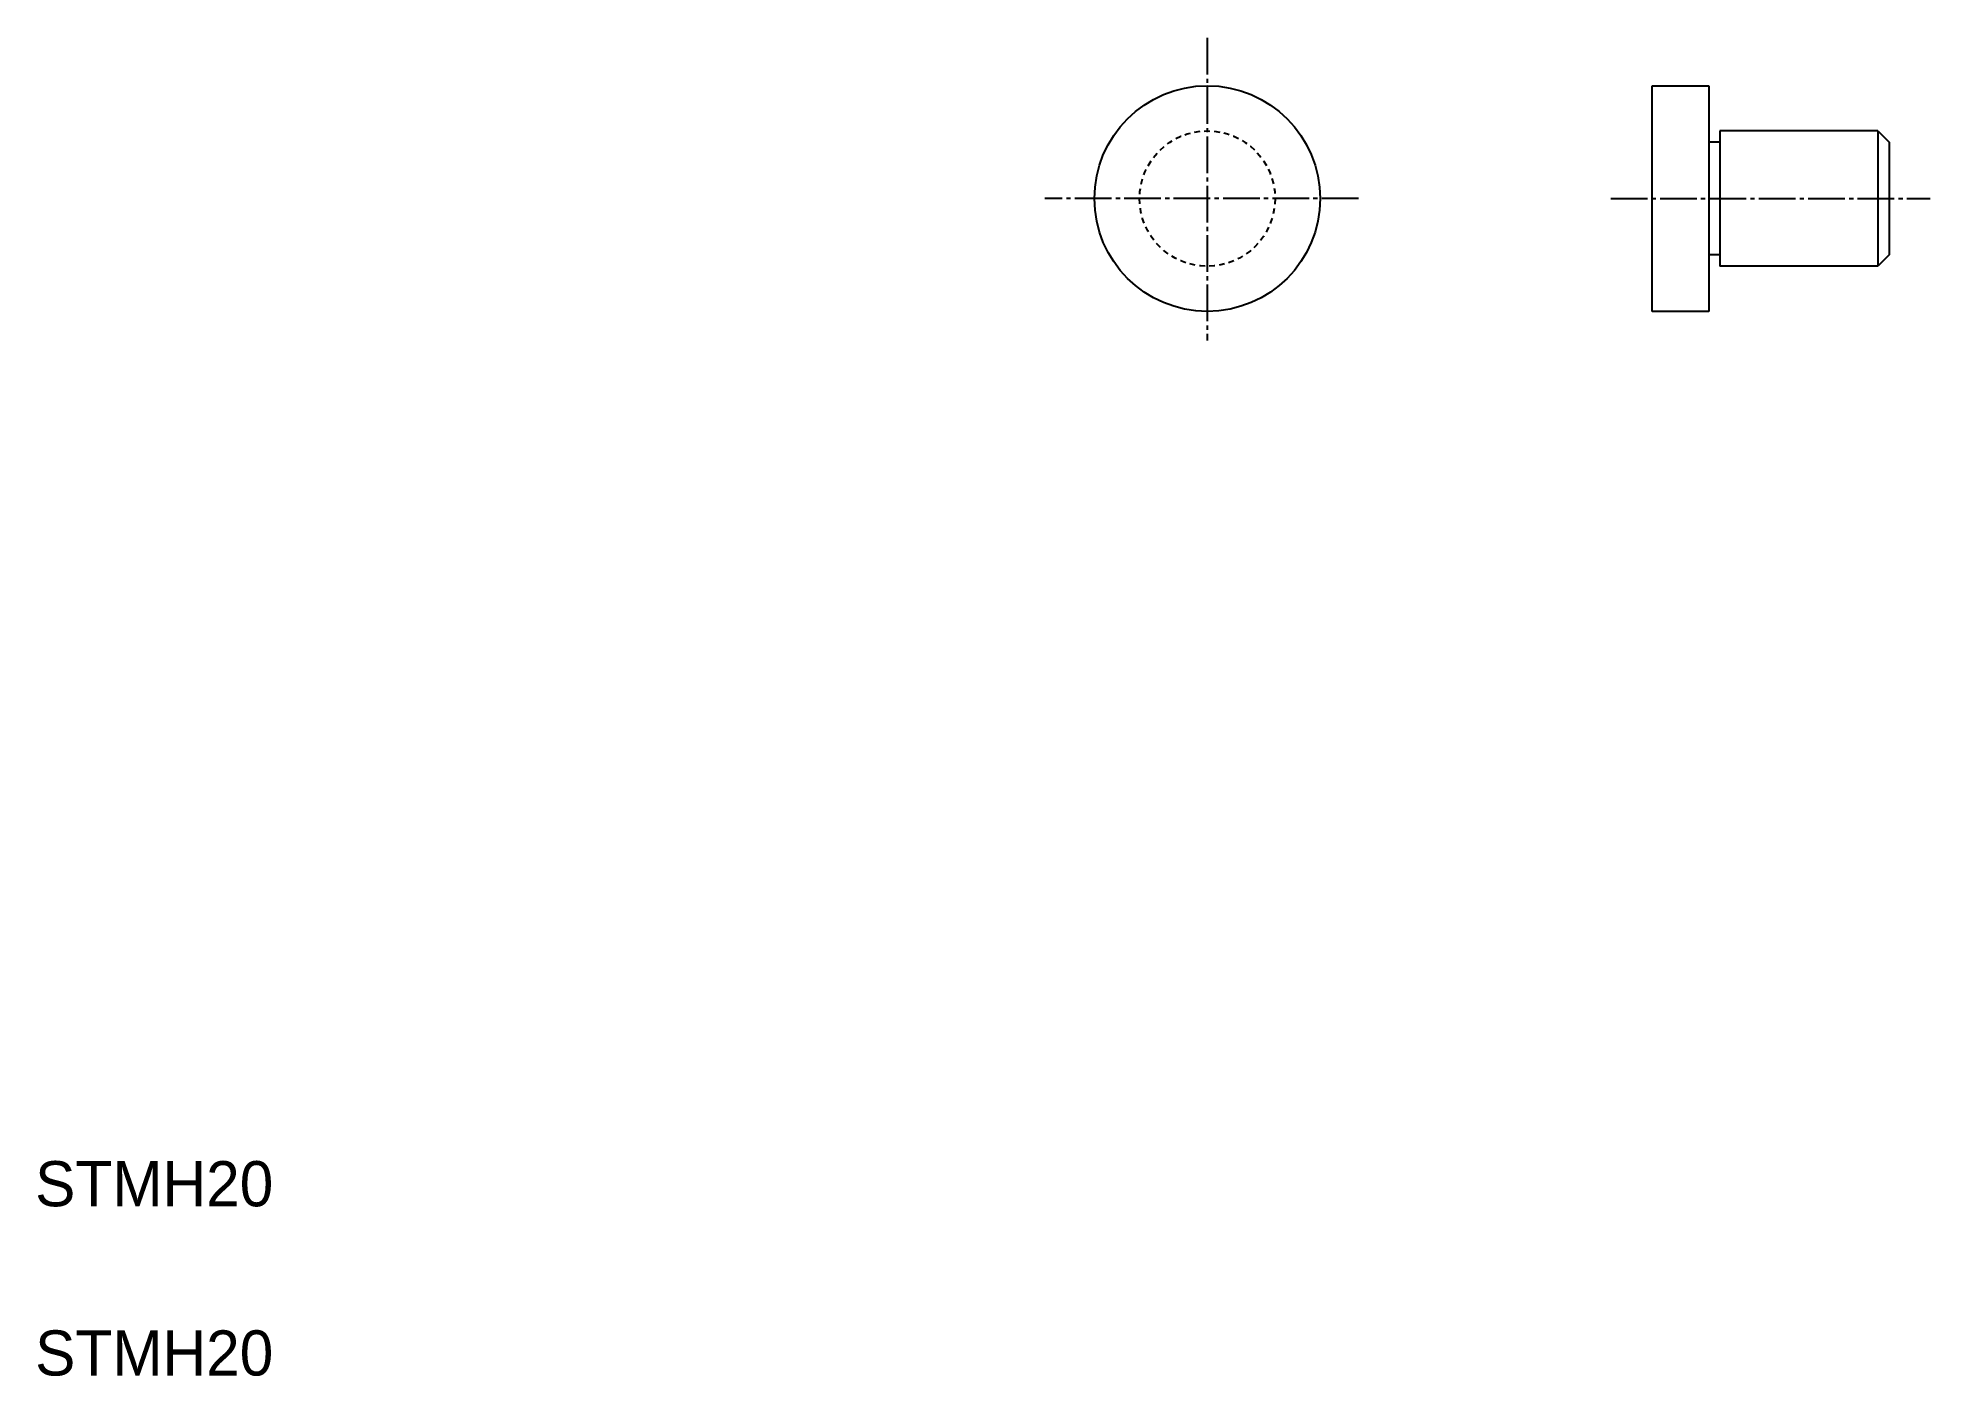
# Model space of a CAD drawing. Extents: x 10 to 178, y 10 to 129.
import ezdxf

# ---------------------------------------------------------------- set-up
doc = ezdxf.new("R2010")
doc.units = 0
doc.header["$LTSCALE"] = 0.25
doc.linetypes.add('CENTER', pattern=[17.5, 13, -1.5, 1.5, -1.5])
doc.linetypes.add('DASHED', pattern=[3.5, 2, -1.5])
doc.layers.get('0').update_dxf_attribs({"linetype": 'CONTINUOUS'})
doc.layers.add('CENTER', color=1, linetype='CENTER')

msp = doc.modelspace()

# ---------------------------------------------------------------- linework, layer by layer
at = {"color": 7, "linetype": 'CONTINUOUS'}
for p, q in [((153.28, 104.31), (153.28, 124.31)), ((153.28, 124.31), (158.28, 124.31)), ((158.28, 124.31), (158.28, 104.31)), ((159.28, 119.31), (158.28, 119.31)), ((173.28, 120.31), (159.28, 120.31)), ((159.28, 120.31), (159.28, 108.31)), ((173.28, 120.31), (173.28, 108.31)), ((173.28, 120.31), (174.28, 119.31)), ((174.28, 119.31), (174.28, 109.31)), ((159.28, 109.31), (158.28, 109.31)), ((174.28, 109.31), (173.28, 108.31)), ((173.28, 108.31), (159.28, 108.31)), ((158.28, 104.31), (153.28, 104.31))]:
    msp.add_line(p, q, dxfattribs=at)
for p, q in [((155.78, 104.31), (155.78, 104.31)), ((157.03, 104.31), (157.03, 104.31))]:
    msp.add_line(p, q)
msp.add_circle((113.86, 114.31), 10, dxfattribs=at)
at = {"color": 3, "linetype": 'DASHED'}
msp.add_circle((113.86, 114.31), 6, dxfattribs=at)
at = {"layer": 'CENTER', "color": 1, "linetype": 'CENTER'}
for p, q in [((113.86, 128.56), (113.86, 101.74)), ((127.25, 114.31), (99.47, 114.31)), ((149.6, 114.31), (177.9, 114.31))]:
    msp.add_line(p, q, dxfattribs=at)

# ---------------------------------------------------------------- texts
for p in [(10, 25), (10, 10)]:
    msp.add_text('STMH20', height=4).set_placement(p)

doc.saveas('drawing.dxf')
